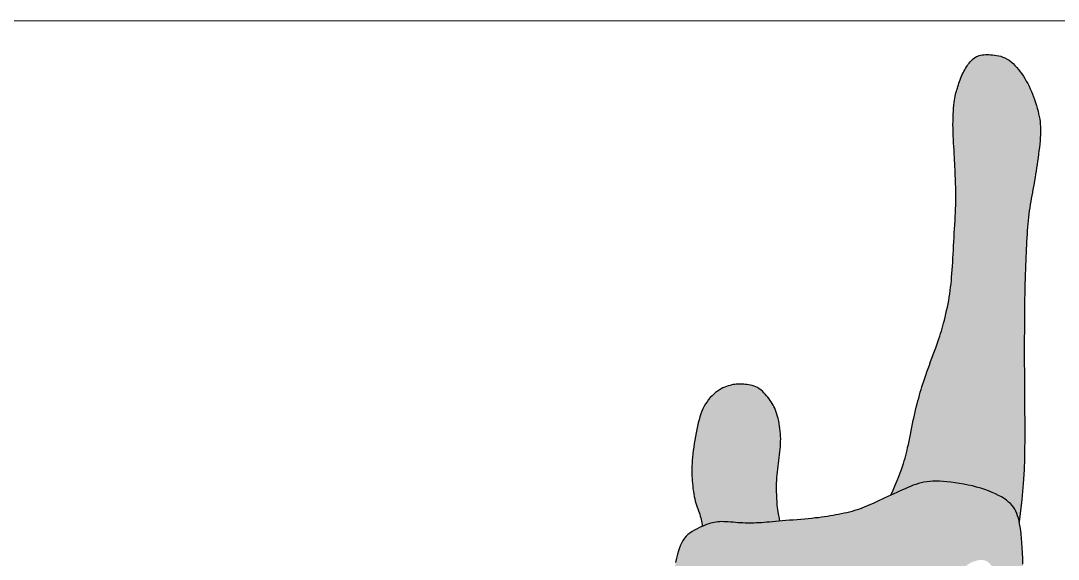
# Model space of a CAD drawing. Header units: millimetres. Extents: x 21129 to 2803301, y -510327 to 166837.
# Drawn here: x 245123 to 246426, y -187467 to -186791 of the extents above; entities that cross this region are included whole.
import ezdxf

# ---------------------------------------------------------------- set-up
doc = ezdxf.new("R2010")
doc.units = ezdxf.units.MM
doc.layers.add('....03_TNT_A_THIN', color=251, linetype='Continuous', lineweight=13, transparency=0.5)
doc.layers.add('...10_TNT_LINE_HATCH', color=250, linetype='Continuous', lineweight=0, transparency=0.5)
doc.layers.add('....12_TNT_F_FURNITURE', color=27, linetype='Continuous', transparency=0.5)

# ---------------------------------------------------------------- blocks, each defined once
blk = doc.blocks.new('*U352')
at = {"layer": '...10_TNT_LINE_HATCH'}
h = blk.add_hatch(color=253, dxfattribs=at)
h.dxf.hatch_style = 1
h.paths.add_polyline_path([(293.1, 1031), (293.1, 1040.7), (293.1, 1049.7), (293.1, 1058), (293, 1065.7), (292.9, 1073), (292.8, 1080), (292.8, 1086.7), (292.7, 1093.3), (292.6, 1099.9), (292.6, 1106.5), (292.6, 1113), (292.6, 1119.4), (292.5, 1125.7), (292.5, 1131.9), (292.5, 1138), (292.5, 1143.9), (292.5, 1149.7), (292.5, 1155.3), (292.5, 1160.9), (292.6, 1166.4), (292.6, 1172), (292.6, 1177.6), (292.6, 1183.4), (292.7, 1189.3), (292.8, 1195.4), (292.9, 1201.7), (293, 1208.1), (293.1, 1214.6), (293.2, 1221), (293.4, 1227.3), (293.5, 1233.5), (293.7, 1239.5), (293.9, 1245.3), (294.1, 1250.9), (294.3, 1256.2), (294.6, 1261.4), (294.8, 1266.4), (295, 1271.2), (295.3, 1276), (295.5, 1280.6), (295.8, 1285.1), (296.1, 1289.6), (296.3, 1294), (296.6, 1298.3), (297, 1302.6), (297.3, 1306.7), (297.8, 1310.9), (298.2, 1314.9), (298.8, 1318.9), (299.3, 1322.8), (300, 1326.7), (300.6, 1330.6), (301.3, 1334.4), (302, 1338.2), (302.7, 1342), (303.4, 1345.7), (304.1, 1349.5), (304.8, 1353.3), (305.4, 1357.1), (306.1, 1361), (306.7, 1364.9), (307.3, 1368.8), (308, 1372.9), (308.6, 1377.1), (309.2, 1381.3), (309.8, 1385.6), (310.4, 1390), (311, 1394.3), (311.5, 1398.6), (311.9, 1402.8), (312.3, 1406.8), (312.6, 1410.7), (312.8, 1414.4), (312.9, 1417.9), (312.9, 1421.2), (312.8, 1424.5), (312.6, 1427.7), (312.3, 1430.9), (312.2, 1434.1), (311.3, 1437.3), (310.6, 1440.7), (309.8, 1444.2), (308.9, 1447.7), (307.9, 1451.3), (306.7, 1454.9), (305.5, 1458.5), (304.3, 1462), (302.9, 1465.5), (301.5, 1468.9), (300, 1472.2), (298.5, 1475.5), (296.8, 1478.7), (295.1, 1481.8), (293.4, 1484.9), (291.5, 1487.9), (289.5, 1490.8), (287.5, 1493.6), (285.3, 1496.4), (283.1, 1499), (280.8, 1501.5), (278.4, 1503.9), (276, 1506), (273.5, 1507.9), (270.9, 1509.5), (268.3, 1510.9), (265.7, 1512), (263.1, 1512.9), (260.5, 1513.6), (257.8, 1514.1), (255.3, 1514.5), (252.8, 1514.7), (250.3, 1514.9), (248, 1515), (245.8, 1515), (243.6, 1515), (241.6, 1514.8), (239.6, 1514.6), (237.7, 1514.2), (236, 1513.8), (234.3, 1513.2), (232.7, 1512.5), (231.2, 1511.7), (229.8, 1510.8), (228.4, 1509.7), (227.1, 1508.6), (225.8, 1507.3), (224.6, 1506), (223.4, 1504.5), (222.2, 1503), (221, 1501.3), (219.9, 1499.6), (218.8, 1497.8), (217.7, 1495.9), (216.7, 1494), (215.6, 1492), (214.7, 1489.9), (213.8, 1487.8), (212.9, 1485.7), (212.1, 1483.6), (211.3, 1481.4), (210.5, 1479.3), (209.8, 1477.1), (209.1, 1475.1), (208.5, 1473), (207.9, 1471), (207.3, 1469.1), (206.7, 1467.1), (206.2, 1465), (205.7, 1462.7), (205.3, 1460.3), (204.9, 1457.7), (204.5, 1454.8), (204.1, 1451.5), (203.8, 1448), (203.5, 1444.2), (203.3, 1440.2), (203.1, 1436), (203, 1431.6), (202.9, 1427.2), (203, 1422.6), (203.1, 1418), (203.2, 1413.4), (203.4, 1408.7), (203.7, 1404.1), (204, 1399.6), (204.3, 1395.1), (204.5, 1390.7), (204.8, 1386.4), (205, 1382.3), (205.3, 1378.3), (205.4, 1374.4), (205.6, 1370.6), (205.8, 1366.9), (205.9, 1363.2), (206, 1359.7), (206.1, 1356.1), (206.3, 1352.6), (206.5, 1346.8), (206.6, 1341.9), (206.6, 1338.2), (206.6, 1334.3), (206.6, 1330.2), (206.5, 1326), (206.3, 1321.4), (206.1, 1316.7), (205.9, 1311.8), (205.6, 1306.7), (205.3, 1301.5), (205, 1296.3), (204.6, 1290.9), (204.3, 1285.6), (204, 1280.3), (203.7, 1275), (203.4, 1269.7), (203.1, 1264.6), (202.9, 1259.5), (202.6, 1254.5), (202.3, 1249.6), (202, 1244.9), (201.6, 1240.3), (201.3, 1235.9), (200.9, 1231.6), (200.5, 1227.3), (200, 1223.1), (199.5, 1218.9), (198.9, 1214.8), (198.3, 1210.6), (197.6, 1206.3), (196.8, 1202.1), (195.9, 1197.9), (195, 1193.7), (194.1, 1189.6), (193.1, 1185.6), (192.2, 1181.8), (191.2, 1178.1), (190.3, 1174.6), (189.4, 1171.2), (188.4, 1168), (187.4, 1164.8), (186.4, 1161.5), (185.2, 1158.2), (184, 1154.6), (182.7, 1150.9), (181.3, 1147), (179.7, 1142.8), (178.1, 1138.5), (176.5, 1134.1), (174.8, 1129.7), (173.3, 1125.3), (171.6, 1121), (170.2, 1116.8), (168.8, 1112.8), (167.5, 1109), (166.3, 1105.3), (165.1, 1101.7), (164, 1098.2), (163, 1094.7), (161.9, 1091.2), (160.9, 1087.6), (159.9, 1084), (158.9, 1080.3), (157.9, 1076.5), (156.9, 1072.6), (156, 1068.7), (155, 1064.6), (154, 1060.4), (153.1, 1056.1), (152.1, 1051.8), (151.2, 1047.3), (150.3, 1042.9), (149.4, 1038.4), (148.6, 1034.1), (147.7, 1029.9), (146.9, 1025.8), (146, 1022), (145.2, 1018.4), (144.4, 1015), (143.6, 1011.7), (142.7, 1008.5), (141.7, 1005.2), (140.6, 1001.8), (139.4, 998.1), (138.1, 994.3), (136.6, 990), (134.9, 985.4), (132.9, 980.3), (130.5, 974.6), (127.8, 968.4), (124.8, 961.9), (125, 962), (128.7, 963.7), (132.3, 965.4), (135.9, 967.1), (139.4, 968.7), (142.8, 970.2), (146.2, 971.7), (149.5, 973.1), (152.8, 974.4), (156.1, 975.5), (159.5, 976.6), (162.8, 977.5), (166.3, 978.2), (169.9, 978.8), (173.7, 979.2), (177.6, 979.5), (181.7, 979.6), (186, 979.5), (190.5, 979.3), (195.3, 978.9), (200.3, 978.4), (205.6, 977.7), (211, 976.9), (216.4, 975.9), (221.9, 974.8), (227.4, 973.6), (232.7, 972.2), (237.9, 970.7), (242.9, 969.1), (247.6, 967.4), (252.1, 965.6), (256.3, 963.7), (260.2, 961.8), (263.9, 959.8), (267.2, 957.7), (270.2, 955.7), (272.8, 953.3), (275.1, 951.4), (277.2, 949.2), (279, 946.9), (280.6, 944.5), (281.9, 941.9), (283.1, 939.2), (284.2, 936.3), (285.2, 933.2), (286.3, 928.7), (286.7, 932), (289.3, 956.5), (291, 976.9), (292.2, 994), (292.8, 1008.2), (293, 1020.4)])
h = blk.add_hatch(color=253, dxfattribs=at)
h.dxf.hatch_style = 1
h.paths.add_polyline_path([(-14.2, 1019.7), (-13.9, 1023.1), (-13.7, 1026.4), (-13.6, 1029.6), (-13.5, 1032.8), (-13.6, 1036), (-13.7, 1039.2), (-14, 1042.4), (-14.4, 1045.6), (-14.8, 1048.8), (-15.4, 1052), (-16, 1055.1), (-16.7, 1058.1), (-17.5, 1061), (-18.3, 1063.8), (-19.2, 1066.4), (-20.1, 1068.8), (-21, 1071.1), (-22, 1073.2), (-23.1, 1075.2), (-24.2, 1077.2), (-25.4, 1079.1), (-26.7, 1081), (-28.1, 1082.9), (-29.6, 1084.9), (-31.2, 1086.9), (-32.9, 1088.8), (-34.7, 1090.7), (-36.5, 1092.5), (-38.5, 1094.2), (-40.5, 1095.7), (-42.6, 1097), (-44.8, 1098.1), (-47, 1099), (-49.2, 1099.7), (-51.5, 1100.2), (-53.7, 1100.6), (-55.9, 1100.9), (-58, 1101.1), (-60, 1101.2), (-62, 1101.3), (-63.9, 1101.4), (-65.8, 1101.4), (-67.6, 1101.3), (-69.4, 1101.2), (-71.3, 1101), (-73.1, 1100.8), (-75.1, 1100.4), (-77.2, 1099.9), (-79.3, 1099.3), (-81.5, 1098.5), (-83.8, 1097.6), (-86.1, 1096.6), (-88.4, 1095.4), (-90.7, 1094), (-93, 1092.5), (-95.3, 1090.8), (-97.6, 1088.9), (-99.8, 1086.8), (-102, 1084.5), (-104.1, 1082.1), (-106, 1079.4), (-107.9, 1076.7), (-109.6, 1073.7), (-111.2, 1070.6), (-112.6, 1067.4), (-113.9, 1064), (-115, 1060.4), (-116.1, 1056.7), (-117.1, 1052.8), (-118, 1048.8), (-118.9, 1044.6), (-119.8, 1040.3), (-120.7, 1035.8), (-121.4, 1031.3), (-122.2, 1026.8), (-122.8, 1022.3), (-123.4, 1018), (-123.9, 1013.8), (-124.3, 1009.8), (-124.7, 1006), (-124.9, 1002.4), (-125.1, 999), (-125.2, 995.7), (-125.2, 992.6), (-125.1, 989.4), (-125, 986.3), (-124.8, 983.1), (-124.6, 979.9), (-124.4, 976.6), (-124, 973.3), (-123.7, 970), (-123.2, 966.7), (-122.7, 963.6), (-122.1, 960.5), (-121.5, 957.5), (-120.8, 954.7), (-120, 952), (-119.2, 949.5), (-118.3, 947), (-117.5, 944.7), (-116.1, 940.8), (-114.8, 937), (-113.6, 932.7), (-113, 929.5), (-112.4, 925.9), (-112.1, 923), (-109.4, 924.1), (-106.6, 925.1), (-102.6, 926.5), (-98, 927.8), (-93.6, 928.5), (-90.1, 928.7), (-87.7, 928.8), (-85, 928.7), (-82.3, 928.6), (-79.4, 928.4), (-76.4, 928.2), (-73.3, 928), (-70.3, 927.7), (-67.2, 927.5), (-64.2, 927.3), (-61.2, 927.2), (-58.3, 927), (-55.4, 927), (-52.5, 926.9), (-49.6, 927), (-46.7, 927), (-43.7, 927.2), (-40.7, 927.3), (-37.5, 927.5), (-34.3, 927.8), (-30.9, 928), (-27.4, 928.3), (-23.7, 928.7), (-19.9, 929), (-14.5, 929.5), (-15.2, 932.6), (-16.4, 938.5), (-17.2, 944), (-17.8, 949.1), (-18.1, 953.8), (-18.4, 958.2), (-18.5, 962.3), (-18.6, 966.3), (-18.7, 970), (-18.7, 973.7), (-18.6, 977.2), (-18.5, 980.7), (-18.3, 984.2), (-18, 987.6), (-17.7, 991.2), (-17.3, 994.8), (-16.8, 998.4), (-16.3, 1002), (-15.8, 1005.6), (-15.4, 1009.2), (-14.9, 1012.8), (-14.5, 1016.3)])
h = blk.add_hatch(color=253, dxfattribs=at)
h.dxf.hatch_style = 1
h.paths.add_polyline_path([(192.6, 516.8), (192.8, 522.2), (193, 527.7), (193.2, 533.3), (193.3, 538.8), (193.3, 544.4), (193.4, 549.9), (193.3, 555.5), (193.3, 561), (193.2, 566.5), (193, 572), (192.8, 577.6), (192.5, 583.1), (192.2, 588.7), (191.9, 594.3), (191.6, 600), (191.1, 605.7), (190.6, 611.5), (190.1, 617.5), (189.5, 623.6), (188.9, 629.9), (188.3, 636.3), (187.5, 643), (186.8, 649.9), (186, 657.1), (185.1, 664.3), (184.2, 671.5), (183.1, 678.7), (182, 685.8), (180.7, 692.6), (179.3, 699.2), (177.8, 705.5), (176.2, 711.5), (174.5, 717.3), (172.7, 722.9), (171, 728.3), (169.3, 733.7), (167.6, 739), (166, 744.3), (164.5, 749.7), (163.1, 755.1), (161.9, 760.5), (160.8, 765.7), (159.9, 770.7), (159.2, 775.6), (158.6, 780.1), (158.2, 784.3), (158.1, 788.1), (158.1, 791.5), (158.3, 794.6), (158.8, 798.5), (160.2, 802.5), (162.1, 805.3), (164.4, 807.1), (167, 808.2), (169.8, 808.8), (172.5, 809.3), (174.2, 809.6), (175.9, 809.9), (177.5, 810.3), (179.2, 810.9), (180.9, 811.5), (182.4, 812.3), (183.9, 813.4), (185.4, 814.6), (186.7, 816.1), (187.9, 817.8), (189, 819.7), (190.1, 821.7), (191.1, 823.8), (192.1, 826), (193.8, 829.9), (195.1, 832.5), (196.1, 834.6), (197.2, 836.7), (198.2, 838.8), (199.2, 840.9), (200.3, 842.9), (202.4, 847.1), (203.3, 849.2), (205.2, 853.3), (206.9, 856.9), (209.3, 861.4), (211.1, 864.3), (213.7, 867.6), (216.4, 870.6), (219.2, 873.2), (222.2, 875.4), (224.6, 876.9), (228.3, 878.7), (231.2, 879.4), (232.9, 880), (236.5, 880.6), (239.8, 880.7), (243.1, 880.1), (246.2, 878.7), (249.1, 876.4), (251.7, 873), (253.5, 869.8), (254.6, 867.4), (255.6, 864.8), (256.6, 861.9), (257.5, 858.9), (258.3, 855.7), (259, 852.3), (259.6, 848.8), (260.1, 845.1), (260.5, 841.4), (260.7, 837.6), (260.8, 833.8), (260.8, 829.8), (260.8, 825.7), (260.6, 821.3), (260.5, 816.7), (260.4, 811.7), (260.3, 806.2), (260.2, 800.3), (260.3, 793.9), (260.4, 787), (260.6, 779.8), (260.9, 772.3), (261.2, 764.7), (261.6, 757), (262, 749.4), (262.4, 741.9), (262.9, 734.7), (263.4, 727.6), (263.9, 720.8), (264.5, 714.1), (265.1, 707.4), (265.8, 700.9), (266.6, 694.4), (267.5, 687.9), (268.4, 681.3), (269.5, 674.7), (270.6, 668), (271.3, 663.9), (271.2, 671.9), (271.2, 682.5), (271.4, 692.3), (271.6, 701.4), (271.8, 709.8), (272.1, 717.6), (272.6, 724.8), (273, 731.5), (273.5, 737.7), (274.1, 743.5), (274.8, 748.9), (275.5, 754.1), (276.4, 759), (277.3, 763.7), (278.3, 768.5), (279.4, 773.3), (280.4, 778.2), (281.6, 783.4), (282.8, 788.9), (283.9, 794.9), (285.1, 801.2), (286.3, 807.8), (287.4, 814.8), (288.4, 822), (289.2, 829.4), (290, 837), (290.5, 844.7), (290.9, 852.4), (291, 860.2), (291.1, 867.8), (290.9, 875.3), (290.7, 882.6), (290.4, 889.6), (290, 896.2), (289.5, 902.3), (289.1, 908), (288.6, 913.2), (288, 917.9), (287.4, 922.2), (286.7, 926.2), (286, 929.8), (285.2, 933.2), (284.2, 936.3), (283.1, 939.2), (281.9, 941.9), (280.6, 944.5), (279, 946.9), (277.2, 949.2), (275.1, 951.4), (272.8, 953.3), (270.2, 955.7), (267.2, 957.7), (263.9, 959.8), (260.2, 961.8), (256.3, 963.7), (252.1, 965.6), (247.6, 967.4), (242.9, 969.1), (237.9, 970.7), (232.7, 972.2), (227.4, 973.6), (221.9, 974.8), (216.4, 975.9), (211, 976.9), (205.6, 977.7), (200.3, 978.4), (195.3, 978.9), (190.5, 979.3), (186, 979.5), (181.7, 979.6), (177.6, 979.5), (173.7, 979.2), (169.9, 978.8), (166.3, 978.2), (162.8, 977.5), (159.5, 976.6), (156.1, 975.5), (152.8, 974.4), (149.5, 973.1), (146.2, 971.7), (142.8, 970.2), (139.4, 968.7), (135.9, 967.1), (132.3, 965.4), (128.7, 963.7), (124.8, 961.9), (124.8, 961.9), (121.2, 960.3), (117.5, 958.6), (113.9, 956.9), (110.3, 955.3), (106.9, 953.7), (103.6, 952.2), (100.4, 950.8), (97.4, 949.4), (94.4, 948.1), (91.4, 946.9), (88.4, 945.7), (85.5, 944.6), (82.4, 943.6), (79.3, 942.6), (76.1, 941.7), (72.8, 940.8), (69.4, 940), (66.1, 939.3), (62.6, 938.6), (59.2, 937.9), (55.8, 937.2), (52.3, 936.6), (48.8, 936), (45.3, 935.4), (41.6, 934.9), (37.9, 934.4), (34, 933.8), (30, 933.4), (25.7, 932.9), (21.2, 932.4), (16.6, 932), (11.9, 931.6), (7.1, 931.2), (2.3, 930.8), (-2.5, 930.5), (-7.1, 930.1), (-11.6, 929.7), (-15.8, 929.4), (-19.9, 929), (-23.7, 928.7), (-29.7, 928.1), (-36.5, 927.6), (-40.7, 927.3), (-43.7, 927.2), (-46.7, 927), (-49.6, 927), (-52.5, 926.9), (-55.4, 927), (-58.3, 927), (-61.2, 927.2), (-64.2, 927.3), (-67.2, 927.5), (-70.3, 927.7), (-73.3, 928), (-76.4, 928.2), (-79.4, 928.4), (-82.3, 928.6), (-85, 928.7), (-87.7, 928.8), (-90.1, 928.7), (-92.5, 928.6), (-94.7, 928.3), (-96.9, 927.9), (-99.2, 927.5), (-101.5, 926.8), (-103.9, 926.1), (-106.6, 925.1), (-109.4, 924.1), (-112.4, 922.8), (-115.5, 921.4), (-118.6, 919.9), (-121.7, 918.3), (-124.7, 916.5), (-127.5, 914.3), (-130.1, 912.5), (-132.4, 910.4), (-134.4, 908), (-136.2, 905.5), (-137.9, 902.7), (-139.3, 899.3), (-140.7, 896.1), (-141.9, 892.2), (-143.1, 887.8), (-144.3, 882.9), (-145.5, 877.6), (-146.6, 871.8), (-147.7, 865.7), (-148.8, 859.4), (-149.9, 852.8), (-151, 846.1), (-152.1, 839.3), (-153.2, 832.5), (-154.3, 825.7), (-155.3, 819), (-156.4, 812.4), (-157.3, 805.9), (-158.2, 799.7), (-159.1, 793.7), (-159.9, 788), (-160.5, 782.6), (-161.2, 777.5), (-161.7, 772.8), (-162.2, 768.4), (-162.7, 764.3), (-163.1, 760.5), (-163.5, 757), (-164, 753.8), (-164.4, 750.8), (-164.9, 748.1), (-165.5, 745.4), (-166.1, 742.9), (-166.7, 740.4), (-167.4, 737.9), (-168.2, 735.3), (-169.1, 732.5), (-170, 729.4), (-171, 726.2), (-172.1, 722.7), (-173.2, 719), (-174.3, 715), (-175.4, 710.8), (-176.5, 706.4), (-177.5, 701.7), (-178.5, 696.7), (-179.4, 691.6), (-180.3, 686.3), (-181, 680.9), (-181.8, 675.5), (-182.4, 670), (-183, 664.6), (-183.6, 659.3), (-184.1, 654), (-184.6, 648.9), (-185, 643.6), (-185.4, 638.3), (-185.8, 632.7), (-186.1, 626.8), (-186.3, 620.4), (-186.5, 613.6), (-186.7, 606.1), (-186.7, 598), (-186.7, 589.1), (-186.6, 579.3), (-186.3, 568.6), (-185.8, 556.8), (-185.4, 550.6), (-185.4, 550.6), (-180.8, 554), (-176.2, 557.4), (-171.7, 560.9), (-167.3, 564.3), (-163, 567.8), (-158.8, 571.2), (-154.8, 574.5), (-151, 577.7), (-147.5, 580.8), (-144.2, 583.5), (-141.2, 586.1), (-138.5, 588.3), (-136.2, 590.3), (-133.9, 592.1), (-131.8, 593.8), (-129.8, 595.4), (-127.7, 597.2), (-125.5, 599), (-123, 601.1), (-120.4, 603.4), (-117.5, 606), (-114.4, 608.7), (-111.1, 611.7), (-107.7, 614.9), (-104.3, 618.2), (-100.8, 621.6), (-97.4, 625.1), (-93.9, 628.7), (-90.5, 632.3), (-87.2, 635.9), (-83.9, 639.5), (-80.7, 643), (-77.6, 646.4), (-74.5, 649.8), (-71.4, 653), (-68.5, 656), (-65.5, 658.8), (-62.6, 661.5), (-59.7, 664), (-56.7, 666.5), (-53.7, 668.8), (-50.5, 671.1), (-47.2, 673.3), (-43.8, 675.5), (-40.2, 677.6), (-36.7, 679.6), (-33.1, 681.5), (-29.5, 683.3), (-26.1, 685), (-22.9, 686.5), (-19.8, 687.9), (-17.1, 689), (-13.3, 690.5), (-9.2, 692), (-5.3, 693), (-1.4, 693.5), (0.9, 692.7), (3, 690.8), (4.5, 688.5), (5.6, 686), (6.3, 682.7), (6.5, 678.5), (6.1, 673.8), (5.5, 670.1), (5, 667.4), (4.3, 664.6), (3.4, 661.7), (2.5, 658.8), (1.4, 655.8), (0.1, 652.9), (-1.1, 649.9), (-2.5, 647), (-4, 644.2), (-5.5, 641.5), (-7, 638.9), (-8.5, 636.4), (-10.1, 634.1), (-11.7, 631.9), (-13.2, 629.8), (-14.6, 627.8), (-16.1, 626), (-17.4, 624.3), (-18.6, 622.7), (-19.7, 621.2), (-20.8, 619.8), (-21.6, 618.5), (-22.4, 617.2), (-23, 616), (-23.6, 614.8), (-23.9, 613.7), (-24.2, 612.5), (-24.3, 611.3), (-24.3, 610.1), (-24.2, 608.9), (-24, 607.7), (-23.6, 606.5), (-23.2, 605.3), (-22.8, 604.1), (-22.3, 603), (-21.7, 602), (-21.1, 600.9), (-20.5, 599.9), (-18.9, 597.4), (-17.3, 594.5), (-16.2, 591.4), (-15.5, 588.6), (-15.3, 585.5), (-15.5, 582.3), (-16.3, 578.9), (-17.7, 575.3), (-19.8, 571.6), (-21.8, 568.9), (-23.3, 566.9), (-25, 565), (-26.8, 563.1), (-28.8, 561.2), (-30.8, 559.4), (-32.9, 557.7), (-35.1, 556.1), (-37.3, 554.6), (-39.5, 553.2), (-41.6, 551.9), (-43.8, 550.7), (-46.1, 549.6), (-48.3, 548.6), (-50.6, 547.7), (-52.9, 546.7), (-55.2, 545.8), (-57.6, 544.9), (-60, 544), (-62.5, 543), (-65, 542), (-67.6, 540.9), (-70.3, 539.8), (-73, 538.5), (-75.8, 537.1), (-78.6, 535.6), (-81.5, 533.9), (-84.5, 532.2), (-87.5, 530.3), (-90.4, 528.4), (-93.4, 526.4), (-96.4, 524.4), (-99.3, 522.3), (-102.2, 520.2), (-105, 518.1), (-107.8, 516), (-110.5, 513.9), (-113.1, 511.8), (-115.6, 509.7), (-118, 507.6), (-120.4, 505.6), (-122.6, 503.6), (-124.7, 501.7), (-126.9, 499.7), (-129, 497.7), (-131.1, 495.6), (-133.4, 493.4), (-135.8, 491.1), (-138.3, 488.6), (-141, 486), (-143.9, 483.2), (-146.9, 480.2), (-150, 477.1), (-153.1, 473.9), (-156.3, 470.6), (-159.3, 467.2), (-162.3, 463.7), (-165.1, 460.1), (-167.8, 456.5), (-170.4, 452.9), (-172.8, 449.3), (-175, 445.7), (-177.1, 442.3), (-179, 439), (-180.7, 435.8), (-182.2, 432.8), (-183.6, 429.9), (-184.8, 427.2), (-185.9, 424.6), (-186.7, 422.1), (-187.5, 419.7), (-188.2, 417.3), (-188.7, 415), (-189.1, 412.6), (-189.4, 410.2), (-189.6, 407.7), (-189.6, 405.1), (-189.6, 402.3), (-189.5, 399.3), (-189.3, 396.1), (-188.9, 392.7), (-188.5, 388.9), (-188, 384.8), (-187.4, 380.5), (-186.7, 376.1), (-185.8, 371.5), (-184.8, 366.9), (-183.7, 362.2), (-182.4, 357.5), (-181, 352.9), (-179.3, 348.4), (-177.6, 343.9), (-175.6, 339.4), (-173.5, 335), (-171.2, 330.6), (-168.7, 326.2), (-166, 321.9), (-163.1, 317.5), (-159.9, 312.9), (-156, 308), (-151.4, 302.6), (-151.3, 302.5), (-129.1, 335.6, -0.56851), (169.5, 320.9), (171.2, 329.1), (175, 349.9), (178, 367.4), (180.3, 381.9), (181.9, 394), (183.1, 404.2), (184, 412.8), (184.8, 420.4), (185.4, 427.4), (186.1, 433.8), (186.7, 439.8), (187.2, 445.4), (187.8, 450.8), (188.3, 455.9), (188.8, 460.9), (189.2, 465.8), (189.7, 470.8), (190.1, 475.7), (190.5, 480.6), (190.9, 485.6), (191.2, 490.6), (191.6, 495.7), (191.9, 500.9), (192.1, 506.1), (192.4, 511.4)])
at = {"color": 27}
for p, q in [((231.2, 1511.7), (232.7, 1512.5)), ((232.7, 1512.5), (234.3, 1513.2)), ((234.3, 1513.2), (236, 1513.8)), ((236, 1513.8), (237.7, 1514.2)), ((237.7, 1514.2), (239.6, 1514.6)), ((239.6, 1514.6), (241.6, 1514.8)), ((241.6, 1514.8), (243.6, 1515)), ((243.6, 1515), (245.8, 1515)), ((245.8, 1515), (248, 1515)), ((248, 1515), (250.3, 1514.9)), ((250.3, 1514.9), (252.8, 1514.7)), ((252.8, 1514.7), (255.3, 1514.5)), ((255.3, 1514.5), (257.8, 1514.1)), ((257.8, 1514.1), (260.5, 1513.6)), ((260.5, 1513.6), (263.1, 1512.9)), ((263.1, 1512.9), (265.7, 1512)), ((218.8, 1497.8), (219.9, 1499.6)), ((219.9, 1499.6), (221, 1501.3)), ((221, 1501.3), (222.2, 1503)), ((222.2, 1503), (223.4, 1504.5)), ((223.4, 1504.5), (224.6, 1506)), ((224.6, 1506), (225.8, 1507.3)), ((225.8, 1507.3), (227.1, 1508.6)), ((227.1, 1508.6), (228.4, 1509.7)), ((228.4, 1509.7), (229.8, 1510.8)), ((229.8, 1510.8), (231.2, 1511.7)), ((265.7, 1512), (268.3, 1510.9)), ((268.3, 1510.9), (270.9, 1509.5)), ((270.9, 1509.5), (273.5, 1507.9)), ((273.5, 1507.9), (276, 1506)), ((276, 1506), (278.4, 1503.9)), ((278.4, 1503.9), (280.8, 1501.5)), ((280.8, 1501.5), (283.1, 1499)), ((212.9, 1485.7), (213.8, 1487.8)), ((213.8, 1487.8), (214.7, 1489.9)), ((214.7, 1489.9), (215.6, 1492)), ((215.6, 1492), (216.7, 1494)), ((216.7, 1494), (217.7, 1495.9)), ((217.7, 1495.9), (218.8, 1497.8)), ((283.1, 1499), (285.3, 1496.4)), ((285.3, 1496.4), (287.5, 1493.6)), ((287.5, 1493.6), (289.5, 1490.8)), ((289.5, 1490.8), (291.5, 1487.9)), ((291.5, 1487.9), (293.4, 1484.9)), ((207.9, 1471), (208.5, 1473)), ((208.5, 1473), (209.1, 1475.1)), ((209.1, 1475.1), (209.8, 1477.1)), ((209.8, 1477.1), (210.5, 1479.3)), ((210.5, 1479.3), (211.3, 1481.4)), ((211.3, 1481.4), (212.1, 1483.6)), ((212.1, 1483.6), (212.9, 1485.7)), ((293.4, 1484.9), (295.1, 1481.8)), ((295.1, 1481.8), (296.8, 1478.7)), ((296.8, 1478.7), (298.5, 1475.5)), ((298.5, 1475.5), (300, 1472.2)), ((204.9, 1457.7), (205.3, 1460.3)), ((205.3, 1460.3), (205.7, 1462.7)), ((205.7, 1462.7), (206.2, 1465)), ((206.2, 1465), (206.7, 1467.1)), ((206.7, 1467.1), (207.3, 1469.1)), ((207.3, 1469.1), (207.9, 1471)), ((300, 1472.2), (301.5, 1468.9)), ((301.5, 1468.9), (302.9, 1465.5)), ((302.9, 1465.5), (304.3, 1462)), ((304.3, 1462), (305.5, 1458.5)), ((203.5, 1444.2), (203.8, 1448)), ((203.8, 1448), (204.1, 1451.5)), ((204.1, 1451.5), (204.5, 1454.8)), ((204.5, 1454.8), (204.9, 1457.7)), ((305.5, 1458.5), (306.7, 1454.9)), ((306.7, 1454.9), (307.9, 1451.3)), ((307.9, 1451.3), (308.9, 1447.7)), ((308.9, 1447.7), (309.8, 1444.2)), ((203, 1431.6), (203.1, 1436)), ((203.1, 1436), (203.3, 1440.2)), ((203.3, 1440.2), (203.5, 1444.2)), ((309.8, 1444.2), (310.6, 1440.7)), ((310.6, 1440.7), (311.3, 1437.3)), ((311.3, 1437.3), (312.2, 1434.1)), ((312.2, 1434.1), (312.3, 1430.9)), ((202.9, 1427.2), (203, 1431.6)), ((203, 1422.6), (202.9, 1427.2)), ((203.1, 1418), (203, 1422.6)), ((312.3, 1430.9), (312.6, 1427.7)), ((312.6, 1427.7), (312.8, 1424.5)), ((312.8, 1424.5), (312.9, 1421.2)), ((312.9, 1421.2), (312.9, 1417.9)), ((203.2, 1413.4), (203.1, 1418)), ((203.4, 1408.7), (203.2, 1413.4)), ((203.7, 1404.1), (203.4, 1408.7)), ((312.6, 1410.7), (312.3, 1406.8)), ((312.8, 1414.4), (312.6, 1410.7)), ((312.9, 1417.9), (312.8, 1414.4)), ((204, 1399.6), (203.7, 1404.1)), ((204.3, 1395.1), (204, 1399.6)), ((204.5, 1390.7), (204.3, 1395.1)), ((311.5, 1398.6), (311, 1394.3)), ((311.9, 1402.8), (311.5, 1398.6)), ((312.3, 1406.8), (311.9, 1402.8)), ((204.8, 1386.4), (204.5, 1390.7)), ((205, 1382.3), (204.8, 1386.4)), ((205.3, 1378.3), (205, 1382.3)), ((309.8, 1385.6), (309.2, 1381.3)), ((310.4, 1390), (309.8, 1385.6)), ((311, 1394.3), (310.4, 1390)), ((205.4, 1374.4), (205.3, 1378.3)), ((205.6, 1370.6), (205.4, 1374.4)), ((205.8, 1366.9), (205.6, 1370.6)), ((307.3, 1368.8), (306.7, 1364.9)), ((308, 1372.9), (307.3, 1368.8)), ((308.6, 1377.1), (308, 1372.9)), ((309.2, 1381.3), (308.6, 1377.1)), ((205.9, 1363.2), (205.8, 1366.9)), ((206, 1359.7), (205.9, 1363.2)), ((206.1, 1356.1), (206, 1359.7)), ((206.3, 1352.6), (206.1, 1356.1)), ((305.4, 1357.1), (304.8, 1353.3)), ((306.1, 1361), (305.4, 1357.1)), ((306.7, 1364.9), (306.1, 1361)), ((206.4, 1349.1), (206.3, 1352.6)), ((206.5, 1345.5), (206.4, 1349.1)), ((206.6, 1341.9), (206.5, 1345.5)), ((303.4, 1345.7), (302.7, 1342)), ((304.1, 1349.5), (303.4, 1345.7)), ((304.8, 1353.3), (304.1, 1349.5)), ((206.5, 1326), (206.6, 1330.2)), ((206.6, 1338.2), (206.6, 1341.9)), ((206.6, 1334.3), (206.6, 1338.2)), ((206.6, 1330.2), (206.6, 1334.3)), ((300.6, 1330.6), (300, 1326.7)), ((301.3, 1334.4), (300.6, 1330.6)), ((302, 1338.2), (301.3, 1334.4)), ((302.7, 1342), (302, 1338.2)), ((205.9, 1311.8), (206.1, 1316.7)), ((206.1, 1316.7), (206.3, 1321.4)), ((206.3, 1321.4), (206.5, 1326)), ((298.8, 1318.9), (298.2, 1314.9)), ((299.3, 1322.8), (298.8, 1318.9)), ((300, 1326.7), (299.3, 1322.8)), ((205.3, 1301.5), (205.6, 1306.7)), ((205.6, 1306.7), (205.9, 1311.8)), ((297.3, 1306.7), (297, 1302.6)), ((297.8, 1310.9), (297.3, 1306.7)), ((298.2, 1314.9), (297.8, 1310.9)), ((204.3, 1285.6), (204.6, 1290.9)), ((204.6, 1290.9), (205, 1296.3)), ((205, 1296.3), (205.3, 1301.5)), ((296.3, 1294), (296.1, 1289.6)), ((296.6, 1298.3), (296.3, 1294)), ((297, 1302.6), (296.6, 1298.3)), ((203.7, 1275), (204, 1280.3)), ((204, 1280.3), (204.3, 1285.6)), ((295.5, 1280.6), (295.3, 1276)), ((295.8, 1285.1), (295.5, 1280.6)), ((296.1, 1289.6), (295.8, 1285.1)), ((202.9, 1259.5), (203.1, 1264.6)), ((203.1, 1264.6), (203.4, 1269.7)), ((203.4, 1269.7), (203.7, 1275)), ((294.8, 1266.4), (294.6, 1261.4)), ((295, 1271.2), (294.8, 1266.4)), ((295.3, 1276), (295, 1271.2)), ((202.3, 1249.6), (202.6, 1254.5)), ((202.6, 1254.5), (202.9, 1259.5)), ((294.3, 1256.2), (294.1, 1250.9)), ((294.6, 1261.4), (294.3, 1256.2)), ((201.3, 1235.9), (201.6, 1240.3)), ((201.6, 1240.3), (202, 1244.9)), ((202, 1244.9), (202.3, 1249.6)), ((293.7, 1239.5), (293.5, 1233.5)), ((293.9, 1245.3), (293.7, 1239.5)), ((294.1, 1250.9), (293.9, 1245.3)), ((200, 1223.1), (200.5, 1227.3)), ((200.5, 1227.3), (200.9, 1231.6)), ((200.9, 1231.6), (201.3, 1235.9)), ((293.4, 1227.3), (293.2, 1221)), ((293.5, 1233.5), (293.4, 1227.3)), ((198.3, 1210.6), (198.9, 1214.8)), ((198.9, 1214.8), (199.5, 1218.9)), ((199.5, 1218.9), (200, 1223.1)), ((293.1, 1214.6), (293, 1208.1)), ((293.2, 1221), (293.1, 1214.6)), ((195.9, 1197.9), (196.8, 1202.1)), ((196.8, 1202.1), (197.6, 1206.3)), ((197.6, 1206.3), (198.3, 1210.6)), ((292.9, 1201.7), (292.8, 1195.4)), ((293, 1208.1), (292.9, 1201.7)), ((193.1, 1185.6), (194.1, 1189.6)), ((194.1, 1189.6), (195, 1193.7)), ((195, 1193.7), (195.9, 1197.9)), ((292.7, 1189.3), (292.6, 1183.4)), ((292.8, 1195.4), (292.7, 1189.3)), ((189.4, 1171.2), (190.3, 1174.6)), ((190.3, 1174.6), (191.2, 1178.1)), ((191.2, 1178.1), (192.2, 1181.8)), ((192.2, 1181.8), (193.1, 1185.6)), ((292.6, 1183.4), (292.6, 1177.6)), ((292.6, 1177.6), (292.6, 1172)), ((185.2, 1158.2), (186.4, 1161.5)), ((186.4, 1161.5), (187.4, 1164.8)), ((187.4, 1164.8), (188.4, 1168)), ((188.4, 1168), (189.4, 1171.2)), ((292.6, 1166.4), (292.5, 1160.9)), ((292.5, 1160.9), (292.5, 1155.3)), ((292.6, 1172), (292.6, 1166.4)), ((181.3, 1147), (182.7, 1150.9)), ((182.7, 1150.9), (184, 1154.6)), ((184, 1154.6), (185.2, 1158.2)), ((292.5, 1155.3), (292.5, 1149.7)), ((292.5, 1149.7), (292.5, 1143.9)), ((174.8, 1129.7), (176.5, 1134.1)), ((176.5, 1134.1), (178.1, 1138.5)), ((178.1, 1138.5), (179.7, 1142.8)), ((179.7, 1142.8), (181.3, 1147)), ((292.5, 1143.9), (292.5, 1138)), ((292.5, 1138), (292.5, 1131.9)), ((171.6, 1121), (173.3, 1125.3)), ((173.3, 1125.3), (174.8, 1129.7)), ((292.5, 1131.9), (292.5, 1125.7)), ((292.5, 1125.7), (292.6, 1119.4)), ((166.3, 1105.3), (167.5, 1109)), ((167.5, 1109), (168.8, 1112.8)), ((168.8, 1112.8), (170.2, 1116.8)), ((170.2, 1116.8), (171.6, 1121)), ((292.6, 1119.4), (292.6, 1113)), ((292.6, 1113), (292.6, 1106.5)), ((-88.4, 1095.4), (-90.7, 1094)), ((-86.1, 1096.6), (-88.4, 1095.4)), ((-83.8, 1097.6), (-86.1, 1096.6)), ((-81.5, 1098.5), (-83.8, 1097.6)), ((-79.3, 1099.3), (-81.5, 1098.5)), ((-77.2, 1099.9), (-79.3, 1099.3)), ((-75.1, 1100.4), (-77.2, 1099.9)), ((-73.1, 1100.8), (-75.1, 1100.4)), ((-71.3, 1101), (-73.1, 1100.8)), ((-69.4, 1101.2), (-71.3, 1101)), ((-67.6, 1101.3), (-69.4, 1101.2)), ((-65.8, 1101.4), (-67.6, 1101.3)), ((-63.9, 1101.4), (-65.8, 1101.4)), ((-62, 1101.3), (-63.9, 1101.4)), ((-60, 1101.2), (-62, 1101.3)), ((-58, 1101.1), (-60, 1101.2)), ((-55.9, 1100.9), (-58, 1101.1)), ((-53.7, 1100.6), (-55.9, 1100.9)), ((-51.5, 1100.2), (-53.7, 1100.6)), ((-49.2, 1099.7), (-51.5, 1100.2)), ((-47, 1099), (-49.2, 1099.7)), ((-44.8, 1098.1), (-47, 1099)), ((-42.6, 1097), (-44.8, 1098.1)), ((-40.5, 1095.7), (-42.6, 1097)), ((-38.5, 1094.2), (-40.5, 1095.7)), ((163, 1094.7), (164, 1098.2)), ((164, 1098.2), (165.1, 1101.7)), ((165.1, 1101.7), (166.3, 1105.3)), ((292.6, 1106.5), (292.6, 1099.9)), ((292.6, 1099.9), (292.7, 1093.3)), ((-104.1, 1082.1), (-106, 1079.4)), ((-102, 1084.5), (-104.1, 1082.1)), ((-99.8, 1086.8), (-102, 1084.5)), ((-97.6, 1088.9), (-99.8, 1086.8)), ((-95.3, 1090.8), (-97.6, 1088.9)), ((-93, 1092.5), (-95.3, 1090.8)), ((-90.7, 1094), (-93, 1092.5)), ((-36.5, 1092.5), (-38.5, 1094.2)), ((-34.7, 1090.7), (-36.5, 1092.5)), ((-32.9, 1088.8), (-34.7, 1090.7)), ((-31.2, 1086.9), (-32.9, 1088.8)), ((-29.6, 1084.9), (-31.2, 1086.9)), ((-28.1, 1082.9), (-29.6, 1084.9)), ((-26.7, 1081), (-28.1, 1082.9)), ((158.9, 1080.3), (159.9, 1084)), ((159.9, 1084), (160.9, 1087.6)), ((160.9, 1087.6), (161.9, 1091.2)), ((161.9, 1091.2), (163, 1094.7)), ((292.7, 1093.3), (292.8, 1086.7)), ((292.8, 1086.7), (292.8, 1080)), ((-111.2, 1070.6), (-112.6, 1067.4)), ((-109.6, 1073.7), (-111.2, 1070.6)), ((-107.9, 1076.7), (-109.6, 1073.7)), ((-106, 1079.4), (-107.9, 1076.7)), ((-25.4, 1079.1), (-26.7, 1081)), ((-24.2, 1077.2), (-25.4, 1079.1)), ((-23.1, 1075.2), (-24.2, 1077.2)), ((-22, 1073.2), (-23.1, 1075.2)), ((-21, 1071.1), (-22, 1073.2)), ((-20.1, 1068.8), (-21, 1071.1)), ((156, 1068.7), (156.9, 1072.6)), ((156.9, 1072.6), (157.9, 1076.5)), ((157.9, 1076.5), (158.9, 1080.3)), ((292.8, 1080), (292.9, 1073)), ((292.9, 1073), (293, 1065.7)), ((-116.1, 1056.7), (-117.1, 1052.8)), ((-115, 1060.4), (-116.1, 1056.7)), ((-113.9, 1064), (-115, 1060.4)), ((-112.6, 1067.4), (-113.9, 1064)), ((-19.2, 1066.4), (-20.1, 1068.8)), ((-18.3, 1063.8), (-19.2, 1066.4)), ((-17.5, 1061), (-18.3, 1063.8)), ((-16.7, 1058.1), (-17.5, 1061)), ((-16, 1055.1), (-16.7, 1058.1)), ((152.1, 1051.8), (153.1, 1056.1)), ((153.1, 1056.1), (154, 1060.4)), ((154, 1060.4), (155, 1064.6)), ((155, 1064.6), (156, 1068.7)), ((293, 1065.7), (293.1, 1058)), ((293.1, 1058), (293.1, 1049.7)), ((-118.9, 1044.6), (-119.8, 1040.3)), ((-118, 1048.8), (-118.9, 1044.6)), ((-117.1, 1052.8), (-118, 1048.8)), ((-15.4, 1052), (-16, 1055.1)), ((-14.8, 1048.8), (-15.4, 1052)), ((-14.4, 1045.6), (-14.8, 1048.8)), ((-14, 1042.4), (-14.4, 1045.6)), ((149.4, 1038.4), (150.3, 1042.9)), ((150.3, 1042.9), (151.2, 1047.3)), ((151.2, 1047.3), (152.1, 1051.8)), ((293.1, 1049.7), (293.1, 1040.7)), ((-121.4, 1031.3), (-122.2, 1026.8)), ((-120.7, 1035.8), (-121.4, 1031.3)), ((-119.8, 1040.3), (-120.7, 1035.8)), ((-13.7, 1039.2), (-14, 1042.4)), ((-13.6, 1036), (-13.7, 1039.2)), ((-13.5, 1032.8), (-13.6, 1036)), ((-13.6, 1029.6), (-13.5, 1032.8)), ((146.9, 1025.8), (147.7, 1029.9)), ((147.7, 1029.9), (148.6, 1034.1)), ((148.6, 1034.1), (149.4, 1038.4)), ((293.1, 1031), (293, 1020.4)), ((293.1, 1040.7), (293.1, 1031)), ((-123.4, 1018), (-123.9, 1013.8)), ((-122.8, 1022.3), (-123.4, 1018)), ((-122.2, 1026.8), (-122.8, 1022.3)), ((-14.5, 1016.3), (-14.2, 1019.7)), ((-14.2, 1019.7), (-13.9, 1023.1)), ((-13.9, 1023.1), (-13.7, 1026.4)), ((-13.7, 1026.4), (-13.6, 1029.6)), ((144.4, 1015), (145.2, 1018.4)), ((145.2, 1018.4), (146, 1022)), ((146, 1022), (146.9, 1025.8)), ((293, 1020.4), (292.8, 1008.2)), ((-124.7, 1006), (-124.9, 1002.4)), ((-124.3, 1009.8), (-124.7, 1006)), ((-123.9, 1013.8), (-124.3, 1009.8)), ((-16.3, 1002), (-15.8, 1005.6)), ((-15.8, 1005.6), (-15.4, 1009.2)), ((-15.4, 1009.2), (-14.9, 1012.8)), ((-14.9, 1012.8), (-14.5, 1016.3)), ((140.6, 1001.8), (141.7, 1005.2)), ((141.7, 1005.2), (142.7, 1008.5)), ((142.7, 1008.5), (143.6, 1011.7)), ((143.6, 1011.7), (144.4, 1015)), ((292.8, 1008.2), (292.2, 994)), ((-125.1, 999), (-125.2, 995.7)), ((-125.2, 995.7), (-125.2, 992.6)), ((-125.2, 992.6), (-125.1, 989.4)), ((-124.9, 1002.4), (-125.1, 999)), ((-18, 987.6), (-17.7, 991.2)), ((-17.7, 991.2), (-17.3, 994.8)), ((-17.3, 994.8), (-16.8, 998.4)), ((-16.8, 998.4), (-16.3, 1002)), ((136.6, 990), (138.1, 994.3)), ((138.1, 994.3), (139.4, 998.1)), ((139.4, 998.1), (140.6, 1001.8)), ((292.2, 994), (291, 976.9)), ((-125.1, 989.4), (-125, 986.3)), ((-125, 986.3), (-124.8, 983.1)), ((-124.8, 983.1), (-124.6, 979.9)), ((-124.6, 979.9), (-124.4, 976.6)), ((-18.6, 977.2), (-18.5, 980.7)), ((-18.5, 980.7), (-18.3, 984.2)), ((-18.3, 984.2), (-18, 987.6)), ((130.5, 974.6), (132.9, 980.3)), ((132.9, 980.3), (134.9, 985.4)), ((134.9, 985.4), (136.6, 990)), ((166.3, 978.2), (162.8, 977.5)), ((169.9, 978.8), (166.3, 978.2)), ((173.7, 979.2), (169.9, 978.8)), ((177.6, 979.5), (173.7, 979.2)), ((181.7, 979.6), (177.6, 979.5)), ((186, 979.5), (181.7, 979.6)), ((190.5, 979.3), (186, 979.5)), ((195.3, 978.9), (190.5, 979.3)), ((200.3, 978.4), (195.3, 978.9)), ((205.6, 977.7), (200.3, 978.4)), ((211, 976.9), (205.6, 977.7)), ((-124.4, 976.6), (-124, 973.3)), ((-124, 973.3), (-123.7, 970)), ((-123.7, 970), (-123.2, 966.7)), ((-123.2, 966.7), (-122.7, 963.6)), ((-18.7, 973.7), (-18.6, 977.2)), ((-18.7, 970), (-18.7, 973.7)), ((-18.6, 966.3), (-18.7, 970)), ((-18.5, 962.3), (-18.6, 966.3)), ((124.8, 961.9), (127.8, 968.4)), ((127.8, 968.4), (130.5, 974.6)), ((132.3, 965.4), (128.7, 963.7)), ((135.9, 967.1), (132.3, 965.4)), ((139.4, 968.7), (135.9, 967.1)), ((142.8, 970.2), (139.4, 968.7)), ((146.2, 971.7), (142.8, 970.2)), ((149.5, 973.1), (146.2, 971.7)), ((152.8, 974.4), (149.5, 973.1)), ((156.1, 975.5), (152.8, 974.4)), ((159.5, 976.6), (156.1, 975.5)), ((162.8, 977.5), (159.5, 976.6)), ((216.4, 975.9), (211, 976.9)), ((221.9, 974.8), (216.4, 975.9)), ((227.4, 973.6), (221.9, 974.8)), ((232.7, 972.2), (227.4, 973.6)), ((237.9, 970.7), (232.7, 972.2)), ((242.9, 969.1), (237.9, 970.7)), ((247.6, 967.4), (242.9, 969.1)), ((252.1, 965.6), (247.6, 967.4)), ((256.3, 963.7), (252.1, 965.6)), ((291, 976.9), (289.3, 956.5)), ((-122.7, 963.6), (-122.1, 960.5)), ((-122.1, 960.5), (-121.5, 957.5)), ((-121.5, 957.5), (-120.8, 954.7)), ((-120.8, 954.7), (-120, 952)), ((-120, 952), (-119.2, 949.5)), ((-18.4, 958.2), (-18.5, 962.3)), ((-18.1, 953.8), (-18.4, 958.2)), ((-17.8, 949.1), (-18.1, 953.8)), ((103.6, 952.2), (100.4, 950.8)), ((106.9, 953.7), (103.6, 952.2)), ((110.3, 955.3), (106.9, 953.7)), ((113.9, 956.9), (110.3, 955.3)), ((117.5, 958.6), (113.9, 956.9)), ((121.2, 960.3), (117.5, 958.6)), ((125, 962), (121.2, 960.3)), ((128.7, 963.7), (125, 962)), ((260.2, 961.8), (256.3, 963.7)), ((263.9, 959.8), (260.2, 961.8)), ((267.2, 957.7), (263.9, 959.8)), ((270.2, 955.7), (267.2, 957.7)), ((272.8, 953.3), (270.2, 955.7)), ((275.1, 951.4), (272.8, 953.3)), ((289.3, 956.5), (286.7, 932)), ((-119.2, 949.5), (-118.3, 947)), ((-118.3, 947), (-117.5, 944.7)), ((-117.5, 944.7), (-116.6, 942.4)), ((-116.6, 942.4), (-115.9, 940.2)), ((-115.9, 940.2), (-115.1, 938.1)), ((-17.2, 944), (-17.8, 949.1)), ((-16.4, 938.5), (-17.2, 944)), ((-15.2, 932.6), (-16.4, 938.5)), ((62.6, 938.6), (59.2, 937.9)), ((66.1, 939.3), (62.6, 938.6)), ((69.4, 940), (66.1, 939.3)), ((72.8, 940.8), (69.4, 940)), ((76.1, 941.7), (72.8, 940.8)), ((79.3, 942.6), (76.1, 941.7)), ((82.4, 943.6), (79.3, 942.6)), ((85.5, 944.6), (82.4, 943.6)), ((88.4, 945.7), (85.5, 944.6)), ((91.4, 946.9), (88.4, 945.7)), ((94.4, 948.1), (91.4, 946.9)), ((97.4, 949.4), (94.4, 948.1)), ((100.4, 950.8), (97.4, 949.4)), ((277.2, 949.2), (275.1, 951.4)), ((279, 946.9), (277.2, 949.2)), ((280.6, 944.5), (279, 946.9)), ((281.9, 941.9), (280.6, 944.5)), ((283.1, 939.2), (281.9, 941.9)), ((284.2, 936.3), (283.1, 939.2)), ((-115.1, 938.1), (-114.5, 935.9)), ((-114.5, 935.9), (-113.9, 933.8)), ((-113.9, 933.8), (-113.4, 931.7)), ((-113.4, 931.7), (-113, 929.5)), ((-113, 929.5), (-112.6, 927.2)), ((-112.6, 927.2), (-112.3, 924.8)), ((-103.9, 926.1), (-106.6, 925.1)), ((-101.5, 926.8), (-103.9, 926.1)), ((-99.2, 927.5), (-101.5, 926.8)), ((-96.9, 927.9), (-99.2, 927.5)), ((-94.7, 928.3), (-96.9, 927.9)), ((-92.5, 928.6), (-94.7, 928.3)), ((-90.1, 928.7), (-92.5, 928.6)), ((-87.7, 928.8), (-90.1, 928.7)), ((-85, 928.7), (-87.7, 928.8)), ((-82.3, 928.6), (-85, 928.7)), ((-79.4, 928.4), (-82.3, 928.6)), ((-76.4, 928.2), (-79.4, 928.4)), ((-73.3, 928), (-76.4, 928.2)), ((-70.3, 927.7), (-73.3, 928)), ((-67.2, 927.5), (-70.3, 927.7)), ((-64.2, 927.3), (-67.2, 927.5)), ((-61.2, 927.2), (-64.2, 927.3)), ((-58.3, 927), (-61.2, 927.2)), ((-55.4, 927), (-58.3, 927)), ((-52.5, 926.9), (-55.4, 927)), ((-49.6, 927), (-52.5, 926.9)), ((-46.7, 927), (-49.6, 927)), ((-43.7, 927.2), (-46.7, 927)), ((-40.7, 927.3), (-43.7, 927.2)), ((-37.5, 927.5), (-40.7, 927.3)), ((-34.3, 927.8), (-37.5, 927.5)), ((-30.9, 928), (-34.3, 927.8)), ((-27.4, 928.3), (-30.9, 928)), ((-23.7, 928.7), (-27.4, 928.3)), ((-19.9, 929), (-23.7, 928.7)), ((-15.8, 929.4), (-19.9, 929)), ((-11.6, 929.7), (-15.8, 929.4)), ((-14.5, 929.5), (-15.2, 932.6)), ((-7.1, 930.1), (-11.6, 929.7)), ((-2.5, 930.5), (-7.1, 930.1)), ((2.3, 930.8), (-2.5, 930.5)), ((7.1, 931.2), (2.3, 930.8)), ((11.9, 931.6), (7.1, 931.2)), ((16.6, 932), (11.9, 931.6)), ((21.2, 932.4), (16.6, 932)), ((25.7, 932.9), (21.2, 932.4)), ((30, 933.4), (25.7, 932.9)), ((34, 933.8), (30, 933.4)), ((37.9, 934.4), (34, 933.8)), ((41.6, 934.9), (37.9, 934.4)), ((45.3, 935.4), (41.6, 934.9)), ((48.8, 936), (45.3, 935.4)), ((52.3, 936.6), (48.8, 936)), ((55.8, 937.2), (52.3, 936.6)), ((59.2, 937.9), (55.8, 937.2)), ((285.2, 933.2), (284.2, 936.3)), ((286, 929.8), (285.2, 933.2)), ((286.7, 926.2), (286, 929.8)), ((286.7, 932), (286.3, 928.5)), ((287.4, 922.2), (286.7, 926.2)), ((-130.1, 912.5), (-132.4, 910.4)), ((-127.5, 914.3), (-130.1, 912.5)), ((-124.7, 916.5), (-127.5, 914.3)), ((-121.7, 918.3), (-124.7, 916.5)), ((-118.6, 919.9), (-121.7, 918.3)), ((-115.5, 921.4), (-118.6, 919.9)), ((-112.4, 922.8), (-115.5, 921.4)), ((-109.4, 924.1), (-112.4, 922.8)), ((-112.3, 924.8), (-112.1, 923)), ((-106.6, 925.1), (-109.4, 924.1)), ((288, 917.9), (287.4, 922.2)), ((288.6, 913.2), (288, 917.9)), ((289.1, 908), (288.6, 913.2)), ((-137.9, 902.7), (-139.3, 899.3)), ((-136.2, 905.5), (-137.9, 902.7)), ((-134.4, 908), (-136.2, 905.5)), ((-132.4, 910.4), (-134.4, 908)), ((289.5, 902.3), (289.1, 908)), ((290, 896.2), (289.5, 902.3)), ((-143.1, 887.8), (-144.3, 882.9)), ((-141.9, 892.2), (-143.1, 887.8)), ((-140.7, 896.1), (-141.9, 892.2)), ((-139.3, 899.3), (-140.7, 896.1)), ((290.4, 889.6), (290, 896.2)), ((290.7, 882.6), (290.4, 889.6)), ((-144.3, 882.9), (-145.5, 877.6)), ((290.9, 875.3), (290.7, 882.6))]:
    blk.add_line(p, q, dxfattribs=at)

msp = doc.modelspace()

# ---------------------------------------------------------------- linework, layer by layer
at = {"layer": '....03_TNT_A_THIN'}
msp.add_line((238597.6, -186791.4), (256097.6, -186791.4), dxfattribs=at)

# ---------------------------------------------------------------- block references
at = {"layer": '....12_TNT_F_FURNITURE'}
msp.add_blockref('*U352', (246090.9, -188348.9), dxfattribs=at)

doc.saveas('drawing.dxf')
